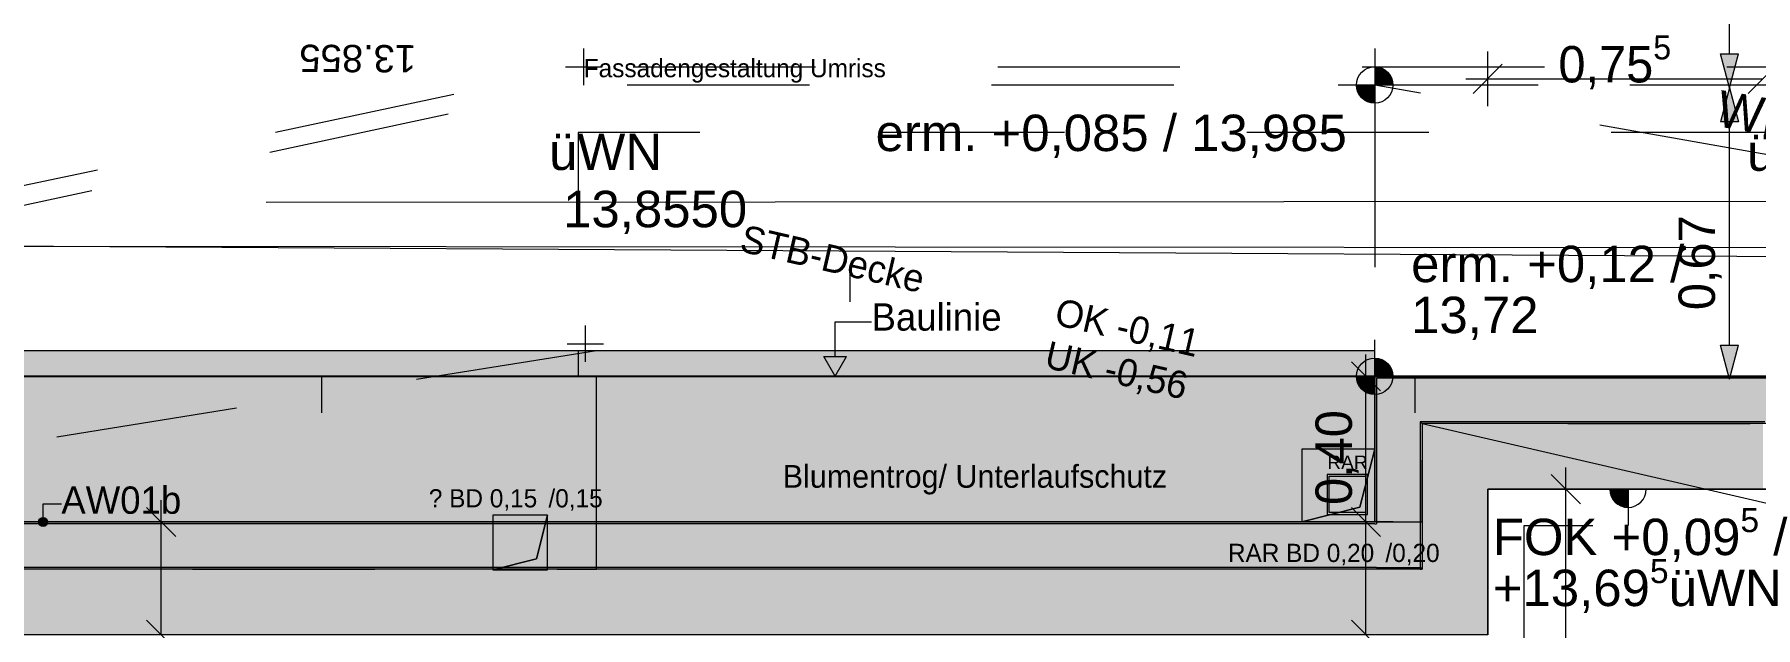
# Model space of a CAD drawing. Header units: metres. Extents: x -3.9 to 83, y -38 to 6.2.
# Drawn here: x 2.213 to 6.935, y -0.69 to 0.939 of the extents above; entities that cross this region are included whole.
import ezdxf

# ---------------------------------------------------------------- set-up
doc = ezdxf.new("R2010")
doc.units = ezdxf.units.M
doc.header["$MEASUREMENT"] = 0
for name, pattern in [('Achse', [0.004, 0.002, -0.001, 0, -0.001]), ('Fernmeldewesen VERM', [0.03, 0.02, -0.01]), ('Schnittlinie', [0.006, 0.003, -0.0015, 0, -0.0015]), ('STROM VERM', [0.013, 0.008, -0.005]), ('Untersicht', [0.001, 0.0005, -0.0005])]:
    doc.linetypes.add(name, pattern=pattern)
for name, color, linetype in [('0._EG PP_2_000 Achsraster', 7, 'Continuous'), ('0._EG PP_2_110 Wand Aussen', 7, 'Continuous'), ('0._EG PP_2_165 Fassadengestaltung Bänder', 7, 'Continuous'), ('0._EG PP_2_210 Decke', 7, 'Continuous'), ('0._EG PP_2_220 Bodenaufbau', 7, 'Continuous'), ('0._EG PP_2_240 Unterdämmung', 7, 'Continuous'), ('0._EG PP_2_270 Deckendurchbruchsymbol', 7, 'Continuous'), ('0._EG PP_2_611 Entwässerung', 7, 'Continuous'), ('0._EG PP_2_844 Umriss 2D', 7, 'Continuous'), ('0._EG PP_2_851 Marker Schnitt', 7, 'Continuous'), ('0._EG PP_2_870 Dokumentation allgemein', 7, 'Continuous'), ('0._EG PP_2_910 Allgemein Lageplan Höhen', 7, 'Continuous'), ('0._EG PP_2_915 Allgemein Beschriftung.x', 7, 'Continuous'), ('0._EG PP_2_945 Einreichplan Beschriftung', 7, 'Continuous'), ('0._EG PP_2_950 Polierplan Bemaßung', 7, 'Continuous'), ('0._EG PP_2_Fernmeldewesen_Fernmeldekabel.verm', 7, 'Continuous'), ('0._EG PP_2_Kataster Grenzen_Grundstücksgrenze.verm', 7, 'Continuous'), ('0._EG PP_2_Neubau_840 Baulinien', 7, 'Continuous'), ('0._EG PP_2_Neubau_844 Umriss 2D', 7, 'Continuous'), ('0._EG PP_2_Strom_Stromkabel.verm', 7, 'Continuous'), ('0._EG PP_2_ZUS_1_Punkte_Punkthöhe.verm', 7, 'Continuous')]:
    doc.layers.add(name, color=color, linetype=linetype)
doc.styles.add('ERSTELLTER_STIL_1', font='arial.ttf')
doc.styles.add('ERSTELLTER_STIL_2', font='')
doc.styles.add('ERSTELLTER_STIL_6', font='arial.ttf')
doc.styles.get('ERSTELLTER_STIL_2').set_extended_font_data('Eurostile')
doc.linetypes.add('Grenze Grundstück', pattern='A,0,[1,415_260415_PP_VA_1_3 0 EG1.Shx,S=0.00031746,R=0,X=0,Y=0],-0.04,0', length=0.04)

msp = doc.modelspace()

# ---------------------------------------------------------------- hatches: boundary and pattern name
at = {"layer": '0._EG PP_2_110 Wand Aussen', "linetype": 'Continuous', "lineweight": 13, "true_color": 0xff6400}
for points in [[(6.015, -0.005), (5.895, -0.005), (6.015, -0.125)], [(6.015, -0.125), (5.895, -0.005), (5.895, -0.125)], [(7, -0.005), (6.015, -0.005), (6.015, -0.125), (7, -0.125)], [(6.015, -0.405), (6.015, -0.125), (5.895, -0.125), (5.895, -0.405)], [(5.895, -0.405), (0.3115, -0.405), (0.3119, -0.525), (5.895, -0.525)], [(5.895, -0.405), (5.895, -0.525), (6.015, -0.525)], [(6.015, -0.405), (5.895, -0.405), (6.015, -0.525)]]:
    msp.add_hatch(color=30, dxfattribs=at).paths.add_polyline_path(points)
at = {"layer": '0._EG PP_2_110 Wand Aussen', "linetype": 'Continuous', "lineweight": 0, "true_color": 0x373737}
for points in [[(6.02, -0.125), (6.015, -0.125), (6.02, -0.13)], [(6.02, -0.13), (6.015, -0.125), (6.015, -0.13)], [(6.02, -0.525), (6.02, -0.13), (6.015, -0.13), (6.015, -0.525)], [(6.96, -0.125), (6.02, -0.125), (6.02, -0.13), (6.96, -0.13)], [(6.015, -0.525), (0.3119, -0.525), (0.3119, -0.53), (6.015, -0.53)], [(6.015, -0.525), (6.015, -0.53), (6.02, -0.53)], [(6.02, -0.525), (6.015, -0.525), (6.02, -0.53)]]:
    msp.add_hatch(color=250, dxfattribs=at).paths.add_polyline_path(points)
at = {"layer": '0._EG PP_2_110 Wand Aussen', "linetype": 'Continuous', "lineweight": 13, "true_color": 0x3f7f02}
for points in [[(6.2, -0.13), (6.02, -0.13), (6.2, -0.31)], [(6.2, -0.31), (6.02, -0.13), (6.02, -0.31)], [(6.2, -0.13), (6.2, -0.31), (6.955, -0.31), (6.955, -0.195), (6.955, -0.13)], [(6.2, -0.53), (6.2, -0.31), (6.02, -0.31), (6.02, -0.53)], [(6.02, -0.53), (0.3119, -0.53), (0.3126, -0.71), (6.02, -0.71)], [(6.02, -0.53), (6.02, -0.71), (6.2, -0.71)], [(6.2, -0.53), (6.02, -0.53), (6.2, -0.71)]]:
    msp.add_hatch(color=76, dxfattribs=at).paths.add_polyline_path(points)
at = {"layer": '0._EG PP_2_165 Fassadengestaltung Bänder', "linetype": 'Continuous', "lineweight": 13, "true_color": 0x949494}
msp.add_hatch(color=252, dxfattribs=at).paths.add_polyline_path([(-0.0003, 0.07), (0.0015, -0.4), (5.89, -0.4), (5.89, 0.07)])
at = {"layer": '0._EG PP_2_270 Deckendurchbruchsymbol', "linetype": 'Continuous', "lineweight": 0, "true_color": 0x000000}
for points in [[(5.69, -0.4), (5.89, -0.4), (5.89, -0.2), (5.8496, -0.3596)], [(3.4706, -0.5315), (3.6206, -0.5315), (3.6206, -0.3815), (3.5903, -0.5012)]]:
    msp.add_hatch(color=18, dxfattribs=at).paths.add_polyline_path(points)
at = {"layer": '0._EG PP_2_915 Allgemein Beschriftung.x', "linetype": 'Continuous', "lineweight": 0, "true_color": 0x101410}
msp.add_hatch(color=88, dxfattribs=at).paths.add_polyline_path([(5.89, 0.07), (-0.0003, 0.07), (0.0015, -0.4), (5.89, -0.4)])
at = {"layer": '0._EG PP_2_915 Allgemein Beschriftung.x', "linetype": 'Continuous', "lineweight": 0, "true_color": 0x000000}
msp.add_hatch(color=18, dxfattribs=at).paths.add_polyline_path([(2.2241, -0.4), (2.2251, -0.4048), (2.2278, -0.4088), (2.2318, -0.4115), (2.2366, -0.4125), (2.2414, -0.4115), (2.2455, -0.4088), (2.2482, -0.4048), (2.2491, -0.4), (2.2482, -0.3952), (2.2455, -0.3912), (2.2414, -0.3885), (2.2366, -0.3875), (2.2318, -0.3885), (2.2278, -0.3912), (2.2251, -0.3952)])
at = {"layer": '0._EG PP_2_950 Polierplan Bemaßung', "linetype": 'Continuous', "lineweight": 13, "true_color": 0x7e0000}
for points in [[(6.8636, 0.7926), (6.8886, 0.8859), (6.8386, 0.8859)], [(6.8636, 0.7926), (6.8386, 0.6993), (6.8886, 0.6993)], [(6.8636, -0.0074), (6.8886, 0.0859), (6.8386, 0.0859)]]:
    msp.add_hatch(color=16, dxfattribs=at).paths.add_polyline_path(points)
at = {"layer": '0._EG PP_2_950 Polierplan Bemaßung', "linetype": 'Continuous', "lineweight": 13}
for points in [[(5.89, 0.8), (5.94, 0.8), (5.9362, 0.8191), (5.9254, 0.8354), (5.9091, 0.8462), (5.89, 0.85)], [(5.89, 0.8), (5.84, 0.8), (5.8438, 0.7809), (5.8546, 0.7646), (5.8709, 0.7538), (5.89, 0.75)], [(5.89, 0), (5.94, 0), (5.9362, 0.0191), (5.9254, 0.0354), (5.9091, 0.0462), (5.89, 0.05)], [(5.89, 0), (5.84, 0), (5.8438, -0.0191), (5.8546, -0.0354), (5.8709, -0.0462), (5.89, -0.05)]]:
    msp.add_hatch(color=190, dxfattribs=at).paths.add_polyline_path(points)
at = {"layer": '0._EG PP_2_950 Polierplan Bemaßung', "linetype": 'Continuous', "lineweight": 0, "true_color": 0x000000}
msp.add_hatch(color=18, dxfattribs=at).paths.add_polyline_path([(6.5852, -0.31), (6.5352, -0.31), (6.539, -0.3291), (6.5498, -0.3454), (6.566, -0.3562), (6.5852, -0.36)])

# ---------------------------------------------------------------- linework, layer by layer
at = {"layer": '0._EG PP_2_000 Achsraster', "color": 5, "linetype": 'Achse', "lineweight": 0, "ltscale": 1000}
for p, q in [((3, 3), (3, -36)), ((6, 3), (6, -36)), ((-1.5, 0), (21, 0))]:
    msp.add_line(p, q, dxfattribs=at)
at = {"layer": '0._EG PP_2_110 Wand Aussen', "color": 7, "linetype": 'Continuous', "lineweight": 13, "ltscale": 1000}
for p, q in [((6.015, -0.005), (5.895, -0.005)), ((5.895, -0.005), (5.895, -0.125)), ((6.015, -0.005), (5.895, -0.005)), ((7, -0.005), (6.015, -0.005)), ((5.895, -0.125), (5.895, -0.405)), ((6.02, -0.125), (6.015, -0.125)), ((6.015, -0.125), (6.015, -0.13)), ((6.02, -0.125), (6.015, -0.125)), ((6.015, -0.13), (6.015, -0.525)), ((6.96, -0.125), (6.02, -0.125)), ((5.89, -0.405), (0.3115, -0.405)), ((5.89, -0.405), (5.895, -0.405)), ((5.89, -0.405), (5.895, -0.405)), ((5.895, -0.525), (0.3119, -0.525)), ((5.895, -0.525), (6.015, -0.525)), ((5.895, -0.525), (6.015, -0.525))]:
    msp.add_line(p, q, dxfattribs=at)
at = {"layer": '0._EG PP_2_110 Wand Aussen', "color": 7, "linetype": 'Continuous', "lineweight": 18, "ltscale": 1000}
for p, q in [((6.2, -0.13), (6.02, -0.13)), ((6.02, -0.13), (6.02, -0.31)), ((6.2, -0.13), (6.02, -0.13)), ((6.955, -0.13), (6.2, -0.13)), ((6.02, -0.31), (6.02, -0.53)), ((6.015, -0.53), (0.3119, -0.53)), ((6.015, -0.53), (6.02, -0.53)), ((6.015, -0.53), (6.02, -0.53))]:
    msp.add_line(p, q, dxfattribs=at)
at = {"layer": '0._EG PP_2_110 Wand Aussen', "color": 7, "linetype": 'Continuous', "lineweight": 13, "ltscale": 1000, "flags": 128}
for points in [[(5.89, 0), (5.895, 0)], [(5.89, 0), (5.89, -0.4)], [(7.005, 0), (5.895, 0)], [(5.89, -0.4), (0.3115, -0.4)]]:
    msp.add_lwpolyline(points, dxfattribs=at)
at = {"layer": '0._EG PP_2_110 Wand Aussen', "color": 7, "linetype": 'Continuous', "lineweight": 18, "ltscale": 1000, "flags": 128}
for points in [[(6.2, -0.71), (6.2, -0.31)], [(6.2, -0.31), (6.955, -0.31)]]:
    msp.add_lwpolyline(points, dxfattribs=at)
at = {"layer": '0._EG PP_2_165 Fassadengestaltung Bänder', "color": 7, "linetype": 'Untersicht', "lineweight": 13, "ltscale": 1000, "flags": 128}
msp.add_lwpolyline([(0, 0), (0, 0.0617), (3.72, 0.85), (5.89, 0.85), (13.09, 0.85), (15.21, 0.85), (18.985, 0.05), (18.985, 0), (18.935, 0), (18.935, 0.0074), (15.21, 0.8), (3.72, 0.8)], close=True, dxfattribs=at)
at = {"layer": '0._EG PP_2_165 Fassadengestaltung Bänder', "color": 8, "linetype": 'Continuous', "lineweight": 0, "ltscale": 1000, "flags": 128}
msp.add_lwpolyline([(-0.0003, 0.07), (0.0015, -0.4), (5.89, -0.4), (5.89, 0.07)], close=True, dxfattribs=at)
at = {"layer": '0._EG PP_2_210 Decke', "color": 8, "linetype": 'Untersicht', "lineweight": 13, "ltscale": 1000, "flags": 128}
for points in [[(15.89, 0.07), (15.89, 0.5633), (15.2005, 0.71), (13.04, 0.71), (13.04, -0.13), (12.96, -0.13), (12.96, 0.67), (3.705, 0.67), (3.705, 0.07), (0, 0.07)], [(3.705, 0.07), (3.705, 0)], [(3.755, -0.4), (3.755, 0), (0, 0), (0.0015, -0.4)]]:
    msp.add_lwpolyline(points, dxfattribs=at)
at = {"layer": '0._EG PP_2_210 Decke', "color": 7, "linetype": 'Continuous', "lineweight": 13, "ltscale": 1000, "true_color": 0xf4f4f4, "flags": 128}
msp.add_lwpolyline([(0.1437, -3.735), (5.425, -3.735), (5.425, -3.505), (8.725, -3.505), (8.725, -0.13), (6.02, -0.13), (6.02, -0.53), (0.1319, -0.53)], close=True, dxfattribs=at)
at = {"layer": '0._EG PP_2_220 Bodenaufbau', "color": 7, "linetype": 'Continuous', "lineweight": 13, "ltscale": 1000, "true_color": 0xf4f4f4, "flags": 128}
msp.add_lwpolyline([(0.3237, -3.735), (8.745, -3.735), (8.745, -0.31), (6.2, -0.31), (6.2, -0.71), (0.3126, -0.71)], close=True, dxfattribs=at)
at = {"layer": '0._EG PP_2_220 Bodenaufbau', "color": 8, "linetype": 'Continuous', "lineweight": 0, "ltscale": 1000, "flags": 128}
for points in [[(6.2, -0.71), (6.2, -0.31)], [(6.2, -0.31), (8.745, -0.31)]]:
    msp.add_lwpolyline(points, dxfattribs=at)
at = {"layer": '0._EG PP_2_240 Unterdämmung', "color": 30, "linetype": 'Untersicht', "lineweight": 13, "ltscale": 1000, "true_color": 0xff6400, "flags": 128}
for points in [[(5.89, 0.8), (5.89, -0.4), (6.02, -0.4), (6.02, -0.13), (11.09, -0.13)], [(11.09, 0.8), (5.89, 0.8)], [(6.955, -0.31), (6.2, -0.31), (6.2, -0.71), (0.3126, -0.71), (0.32, -2.7346)], [(0.32, -2.7346), (0.42, -2.7346), (0.413, -0.81), (6.3, -0.81), (6.3, -0.41), (6.955, -0.41)]]:
    msp.add_lwpolyline(points, dxfattribs=at)
for points in [[(3.755, 0.07), (-0.0003, 0.07), (0.0019, -0.53), (3.755, -0.53)], [(0.3126, -0.71), (0.3237, -3.735), (8.925, -3.735), (8.925, -3.865), (11.085, -3.865), (11.085, -6.045), (13.205, -6.045), (13.205, -3.11), (12.78, -3.11), (12.78, -0.31), (6.2, -0.31), (6.2, -0.71)]]:
    msp.add_lwpolyline(points, close=True, dxfattribs=at)
at = {"layer": '0._EG PP_2_270 Deckendurchbruchsymbol', "color": 7, "linetype": 'Continuous', "lineweight": 13, "ltscale": 1000, "flags": 128}
for points in [[(5.8496, -0.3596), (5.89, -0.2), (5.69, -0.2), (5.69, -0.4)], [(5.69, -0.4), (5.89, -0.4), (5.89, -0.2), (5.8496, -0.3596)], [(3.5903, -0.5012), (3.6206, -0.3815), (3.4706, -0.3815), (3.4706, -0.5315)], [(3.4706, -0.5315), (3.6206, -0.5315), (3.6206, -0.3815), (3.5903, -0.5012)]]:
    msp.add_lwpolyline(points, close=True, dxfattribs=at)
at = {"layer": '0._EG PP_2_611 Entwässerung', "color": 171, "linetype": 'Continuous', "lineweight": 13, "ltscale": 1000, "true_color": 0x6c6cff, "flags": 128}
for points in [[(5.76, -0.3794), (5.87, -0.3794), (5.87, -0.2694), (5.76, -0.2694)], [(5.765, -0.2744), (5.865, -0.2744), (5.865, -0.3744), (5.765, -0.3744)]]:
    msp.add_lwpolyline(points, close=True, dxfattribs=at)
at = {"layer": '0._EG PP_2_851 Marker Schnitt', "color": 7, "linetype": 'Schnittlinie', "lineweight": 13, "ltscale": 1000}
msp.add_line((4.45, 4.805), (4.45, -18.475), dxfattribs=at)
at = {"layer": '0._EG PP_2_910 Allgemein Lageplan Höhen', "color": 7, "linetype": 'Continuous', "lineweight": 13, "ltscale": 1000}
for p, q in [((3.72, 0.8), (3.72, 0.9)), ((3.67, 0.85), (3.77, 0.85)), ((3.7245, 0.0395), (3.7245, 0.1395)), ((3.6745, 0.0895), (3.7745, 0.0895))]:
    msp.add_line(p, q, dxfattribs=at)
at = {"layer": '0._EG PP_2_915 Allgemein Beschriftung.x', "color": 7, "linetype": 'Continuous', "lineweight": 13, "ltscale": 1000}
for p, q in [((2.2366, -0.3875), (2.2366, -0.35)), ((2.2366, -0.35), (2.2866, -0.35))]:
    msp.add_line(p, q, dxfattribs=at)
at = {"layer": '0._EG PP_2_915 Allgemein Beschriftung.x', "color": 76, "linetype": 'Continuous', "lineweight": 13, "ltscale": 1000, "true_color": 0x3f7f02, "flags": 128}
msp.add_lwpolyline([(5.89, 0.07), (-0.0003, 0.07), (0.0015, -0.4), (5.89, -0.4)], close=True, dxfattribs=at)
at = {"layer": '0._EG PP_2_915 Allgemein Beschriftung.x', "color": 7, "linetype": 'Continuous', "lineweight": 13, "ltscale": 1000}
msp.add_circle((2.2366, -0.4), 0.0125, dxfattribs=at)
at = {"layer": '0._EG PP_2_950 Polierplan Bemaßung', "color": 16, "linetype": 'Continuous', "lineweight": 13, "ltscale": 1000, "true_color": 0x7e0000}
for p, q in [((6.8636, 0.8859), (6.8636, 1.9793)), ((6.8386, 0.8859), (6.8886, 0.8859)), ((6.8636, 0.7926), (6.8386, 0.8859)), ((6.8636, 0.7926), (6.8886, 0.8859)), ((6.8636, 0.7926), (6.8386, 0.6993)), ((6.8636, 0.7926), (6.8886, 0.6993)), ((6.8886, 0.6993), (6.8386, 0.6993)), ((6.8636, 0.0859), (6.8636, 0.6993)), ((6.8386, 0.0859), (6.8886, 0.0859)), ((6.8636, -0.0074), (6.8386, 0.0859)), ((6.8636, -0.0074), (6.8886, 0.0859))]:
    msp.add_line(p, q, dxfattribs=at)
at = {"layer": '0._EG PP_2_950 Polierplan Bemaßung', "color": 190, "linetype": 'Continuous', "lineweight": 13, "ltscale": 1000}
for p, q in [((5.89, 0.9), (5.89, 0.7)), ((5.99, 0.8), (5.79, 0.8)), ((5.89, -0.1), (5.89, 0.1)), ((5.79, 0), (5.99, 0))]:
    msp.add_line(p, q, dxfattribs=at)
at = {"layer": '0._EG PP_2_950 Polierplan Bemaßung', "color": 76, "linetype": 'Continuous', "lineweight": 13, "ltscale": 1000, "true_color": 0x3f7f02}
for p, q in [((6.24, 0.8569), (6.16, 0.7769)), ((6.2, 0.7419), (6.2, 0.8919)), ((6.995, 0.8569), (6.915, 0.7769)), ((6.14, 0.8169), (6.2, 0.8169)), ((6.2, 0.8169), (6.955, 0.8169)), ((6.02, -0.13), (8.925, -0.8)), ((6.4543, -0.35), (6.3743, -0.27)), ((6.4143, -0.31), (6.4143, -0.25)), ((6.4893, -0.31), (6.3393, -0.31)), ((6.4143, -2.0225), (6.4143, -0.31))]:
    msp.add_line(p, q, dxfattribs=at)
at = {"layer": '0._EG PP_2_950 Polierplan Bemaßung', "color": 30, "linetype": 'Untersicht', "lineweight": 13, "ltscale": 1000, "true_color": 0xff6400}
for p, q in [((7.9846, 0.4271), (5.89, 0.8)), ((3.755, 0.07), (0.0019, -0.53))]:
    msp.add_line(p, q, dxfattribs=at)
at = {"layer": '0._EG PP_2_950 Polierplan Bemaßung', "color": 6, "linetype": 'Continuous', "lineweight": 13, "ltscale": 1000, "true_color": 0xfb02fe}
for p, q in [((5.8661, 0), (5.8661, 0.06)), ((5.9061, -0.04), (5.8261, 0.04)), ((5.9411, 0), (5.7911, 0)), ((5.8661, -0.4), (5.8661, 0)), ((2.6006, -0.44), (2.5206, -0.36)), ((2.5606, -0.4), (2.5606, -0.34)), ((5.8261, -0.36), (5.9061, -0.44)), ((2.6356, -0.4), (2.4856, -0.4)), ((2.5606, -0.71), (2.5606, -0.4)), ((5.9411, -0.4), (5.7911, -0.4)), ((5.8661, -0.71), (5.8661, -0.4)), ((2.5206, -0.67), (2.6006, -0.75)), ((5.8261, -0.67), (5.9061, -0.75))]:
    msp.add_line(p, q, dxfattribs=at)
at = {"layer": '0._EG PP_2_950 Polierplan Bemaßung', "color": 7, "linetype": 'Continuous', "lineweight": 13, "ltscale": 1000}
for p, q in [((6.6852, -0.31), (6.4852, -0.31)), ((6.5852, -0.31), (6.5852, -0.41))]:
    msp.add_line(p, q, dxfattribs=at)
at = {"layer": '0._EG PP_2_950 Polierplan Bemaßung', "color": 190, "linetype": 'Continuous', "lineweight": 13, "ltscale": 1000}
for centre in [(5.89, 0.8), (5.89, 0)]:
    msp.add_circle(centre, 0.05, dxfattribs=at)
at = {"layer": '0._EG PP_2_950 Polierplan Bemaßung', "color": 7, "linetype": 'Continuous', "lineweight": 13, "ltscale": 1000}
msp.add_arc((6.5852, -0.31), 0.05, 180, 0, dxfattribs=at)
at = {"layer": '0._EG PP_2_Fernmeldewesen_Fernmeldekabel.verm', "color": 3, "linetype": 'Fernmeldewesen VERM', "lineweight": 0, "ltscale": 1000}
for p, q in [((22.8486, 0.4898), (-0.2913, 0.4754)), ((13.8176, 0.2868), (-0.0132, 0.3703))]:
    msp.add_line(p, q, dxfattribs=at)
at = {"layer": '0._EG PP_2_Kataster Grenzen_Grundstücksgrenze.verm', "color": 96, "linetype": 'Continuous', "lineweight": 13, "ltscale": 1000, "true_color": 0x007e00}
msp.add_line((0.1, 0), (18.8876, -0.0005), dxfattribs=at)
at = {"layer": '0._EG PP_2_Neubau_840 Baulinien', "color": 1, "linetype": 'Continuous', "lineweight": 25, "ltscale": 1000, "true_color": 0xfb0106, "flags": 128}
msp.add_lwpolyline([(-3.9335, 0.0223), (0, 0), (18.985, 0), (22.8486, -0.0032)], dxfattribs=at)
at = {"layer": '0._EG PP_2_Neubau_840 Baulinien', "color": 76, "linetype": 'Grenze Grundstück', "lineweight": 13, "ltscale": 1000, "true_color": 0x3f7f02, "flags": 128}
msp.add_lwpolyline([(0, -0.0002), (18.985, -0.0012), (18.958, -11.4452), (18.9035, -19.5703), (18.8486, -31.3281), (0.0665, -34.0269), (0.0564, -12.2031)], close=True, dxfattribs=at)
at = {"layer": '0._EG PP_2_Neubau_844 Umriss 2D', "color": 1, "linetype": 'Continuous', "lineweight": 13, "ltscale": 1000, "true_color": 0xfb0106}
for p, q in [((4.4095, 0.0541), (4.4095, 0.15)), ((4.4095, 0.15), (4.5095, 0.15)), ((4.3782, 0.0541), (4.4407, 0.0541)), ((4.4095, 0), (4.3782, 0.0541)), ((4.4095, 0), (4.4407, 0.0541))]:
    msp.add_line(p, q, dxfattribs=at)
at = {"layer": '0._EG PP_2_Strom_Stromkabel.verm', "color": 1, "linetype": 'STROM VERM', "lineweight": 0, "ltscale": 1000}
msp.add_line((9.188, 0.3517), (-1.8987, 0.3599), dxfattribs=at)

# ---------------------------------------------------------------- texts
at = {"layer": '0._EG PP_2_270 Deckendurchbruchsymbol', "color": 1, "linetype": 'Continuous', "lineweight": 0, "char_height": 0.05, "attachment_point": 8, "style": 'ERSTELLTER_STIL_2'}
for s, insert in [('\\A1;{\\pqc;\\pt0;\\fEurostile|b0|i0|c0|p0;\\W1.000000;? BD 0,15\\fEurostile|b0|i0|c0|p0;\\W1.000000;\\A1{\\H.66x;\\S^  ;}\\fEurostile|b0|i0|c0|p0;\\W1.000000; /0,15\\fEurostile|b0|i0|c0|p0;\\W1.000000;\\A1{\\H.66x;\\S^  ;}\\fEurostile|b0|i0|c0|p0;\\W1.000000;\\fEurostile|b0|i0|c0|p0;\\W1.000000;\\A1{\\H.66x;\\S^  ;}}', (3.5456, -0.3746)), ('\\A1;{\\pqc;\\pt0;\\fEurostile|b0|i0|c0|p0;\\W1.000000;RAR BD 0,20\\fEurostile|b0|i0|c0|p0;\\W1.000000;\\A1{\\H.66x;\\S^  ;}\\fEurostile|b0|i0|c0|p0;\\W1.000000; /0,20\\fEurostile|b0|i0|c0|p0;\\W1.000000;\\A1{\\H.66x;\\S^  ;}\\fEurostile|b0|i0|c0|p0;\\W1.000000;\\fEurostile|b0|i0|c0|p0;\\W1.000000;\\A1{\\H.66x;\\S^  ;}}', (5.79, -0.5246))]:
    msp.add_mtext(s, dxfattribs=dict(at, insert=insert))
at = {"layer": '0._EG PP_2_611 Entwässerung', "color": 171, "linetype": 'Continuous', "lineweight": 13, "true_color": 0x6c6cff, "insert": (5.76, -0.255), "char_height": 0.0375, "attachment_point": 7, "style": 'ERSTELLTER_STIL_6'}
msp.add_mtext('\\A1;{\\pql;\\fHelvetica|b0|i0|c0|p0;\\W1.000000;RAR}', dxfattribs=at)
at = {"layer": '0._EG PP_2_844 Umriss 2D', "color": 1, "linetype": 'Continuous', "lineweight": 13, "true_color": 0xfb0106, "insert": (4.5095, 0.1625), "char_height": 0.075, "attachment_point": 4, "style": 'ERSTELLTER_STIL_2'}
msp.add_mtext('\\A1;{\\pql;\\fEurostile|b0|i0|c0|p0;\\W1.000000;Baulinie}', dxfattribs=at)
at = {"layer": '0._EG PP_2_870 Dokumentation allgemein', "color": 7, "linetype": 'Continuous', "lineweight": 13, "insert": (4.2659, -0.3249), "char_height": 0.0625, "attachment_point": 7, "style": 'ERSTELLTER_STIL_2'}
msp.add_mtext('\\A1;{\\pql;\\fEurostile|b0|i0|c0|p0;\\W1.000000;Blumentrog/ Unterlaufschutz}', dxfattribs=at)
at = {"layer": '0._EG PP_2_910 Allgemein Lageplan Höhen', "color": 7, "linetype": 'Continuous', "lineweight": 13, "char_height": 0.1, "attachment_point": 1, "style": 'ERSTELLTER_STIL_1'}
for s, insert in [('\\A1;{\\pql;\\fArial|b0|i0|c0|p0;\\W1.000000;üWN}', (3.6245, 0.6667)), ('\\A1;{\\pql;\\fArial|b0|i0|c0|p0;\\W1.000000;üWN}', (6.9113, 0.6645)), ('\\A1;{\\pql;\\fArial|b0|i0|c0|p0;\\W1.000000; 13,8550}', (3.6245, 0.5095))]:
    msp.add_mtext(s, dxfattribs=dict(at, insert=insert))
at = {"layer": '0._EG PP_2_915 Allgemein Beschriftung.x', "color": 7, "linetype": 'Continuous', "lineweight": 13, "insert": (2.2866, -0.3406), "char_height": 0.075, "attachment_point": 4, "style": 'ERSTELLTER_STIL_2'}
msp.add_mtext('\\A1;{\\pql;\\fEurostile|b0|i0|c0|p0;\\W1.000000;AW01b}', dxfattribs=at)
at = {"layer": '0._EG PP_2_945 Einreichplan Beschriftung', "color": 7, "linetype": 'Continuous', "lineweight": 13, "insert": (3.72, 0.8063), "char_height": 0.05, "attachment_point": 7, "style": 'ERSTELLTER_STIL_2'}
msp.add_mtext('\\A1;{\\pql;\\fEurostile|b0|i0|c0|p0;\\W1.000000;Fassadengestaltung Umriss}', dxfattribs=at)
at = {"layer": '0._EG PP_2_950 Polierplan Bemaßung', "color": 76, "linetype": 'Continuous', "lineweight": 13, "true_color": 0x3f7f02, "insert": (6.394, 0.7779), "char_height": 0.1, "attachment_point": 7, "style": 'ERSTELLTER_STIL_2'}
msp.add_mtext('\\A1;{\\pql;\\fEurostile|b0|i0|c0|p0;\\W1.000000;0,75\\fEurostile|b0|i0|c0|p0;\\W1.000000;\\A1{\\H.66x;\\S5^  ;}}', dxfattribs=at)
at = {"layer": '0._EG PP_2_950 Polierplan Bemaßung', "color": 30, "linetype": 'Continuous', "lineweight": 13, "true_color": 0xff6400, "insert": (6.8123, 0.6263), "char_height": 0.1, "attachment_point": 4, "rotation": 349.9045, "style": 'ERSTELLTER_STIL_2'}
msp.add_mtext('\\A1;{\\pql;\\fEurostile|b0|i0|c0|p0;\\W1.000000;\\fEurostile|b0|i0|c0|p0;\\W1.000000;\\fEurostile|b0|i0|c0|p0;\\W1.000000;WD\\fEurostile|b0|i0|c0|p0;\\W1.000000;\\A1{\\H.66x;\\S^  ;}\\fEurostile|b0|i0|c0|p0;\\W1.000000;\\fEurostile|b0|i0|c0|p0;\\W1.000000;\\P\\pql;\\fEurostile|b0|i0|c0|p0;\\W1.000000;\\fEurostile|b0|i0|c0|p0;\\W1.000000;\\fEurostile|b0|i0|c0|p0;\\W1.000000;\\fEurostile|b0|i0|c0|p0;\\W1.000000;\\A1{\\H.66x;\\S^  ;}\\fEurostile|b0|i0|c0|p0;\\W1.000000;\\fEurostile|b0|i0|c0|p0;\\W1.000000;}', dxfattribs=at)
at = {"layer": '0._EG PP_2_950 Polierplan Bemaßung', "color": 190, "linetype": 'Continuous', "lineweight": 13, "char_height": 0.1, "attachment_point": 7, "style": 'ERSTELLTER_STIL_1'}
for s, insert, width in [('\\A1;{\\pql;\\fArial|b0|i0|c0|p0;\\W1.000000;erm. +0,085 / 13,985}', (4.5206, 0.6), 1.26945), ('\\A1;{\\pql;\\fArial|b0|i0|c0|p0;\\W1.000000;erm. +0,12 /}', (5.99, 0.24), 0.735603), ('\\A1;{\\pql;\\fArial|b0|i0|c0|p0;\\W1.000000;13,72}', (5.99, 0.1), 0.343192)]:
    msp.add_mtext(s, dxfattribs=dict(at, insert=insert, width=width))
at = {"layer": '0._EG PP_2_950 Polierplan Bemaßung', "color": 14, "linetype": 'Continuous', "lineweight": 13, "true_color": 0xa80000, "insert": (6.8422, 0.1818), "char_height": 0.1, "width": 0.306373, "attachment_point": 7, "rotation": 90, "style": 'ERSTELLTER_STIL_2'}
msp.add_mtext('\\A1;{\\pql;\\fEurostile|b0|i0|c0|p0;\\W1.000000;0,67}', dxfattribs=at)
at = {"layer": '0._EG PP_2_950 Polierplan Bemaßung', "color": 76, "linetype": 'Continuous', "lineweight": 13, "true_color": 0x3f7f02, "insert": (4.134, 0.2982), "char_height": 0.075, "attachment_point": 4, "rotation": 347.0126, "style": 'ERSTELLTER_STIL_2'}
msp.add_mtext('\\A1;{\\pql;\\fEurostile|b0|i0|c0|p0;\\W1.000000;\\fEurostile|b0|i0|c0|p0;\\W1.000000;\\fEurostile|b0|i0|c0|p0;\\W1.000000;STB-Decke\\fEurostile|b0|i0|c0|p0;\\W1.000000;\\A1{\\H.66x;\\S^  ;}\\fEurostile|b0|i0|c0|p0;\\W1.000000;\\fEurostile|b0|i0|c0|p0;\\W1.000000;\\P\\pql;\\fEurostile|b0|i0|c0|p0;\\W1.000000;\\fEurostile|b0|i0|c0|p0;\\W1.000000;\\fEurostile|b0|i0|c0|p0;\\W1.000000;\\fEurostile|b0|i0|c0|p0;\\W1.000000;\\A1{\\H.66x;\\S^  ;}\\fEurostile|b0|i0|c0|p0;\\W1.000000;\\fEurostile|b0|i0|c0|p0;\\W1.000000;}', dxfattribs=at)
at = {"layer": '0._EG PP_2_950 Polierplan Bemaßung', "color": 76, "linetype": 'Continuous', "lineweight": 13, "true_color": 0x3f7f02, "insert": (5.0001, 0.1096), "char_height": 0.075, "attachment_point": 4, "rotation": 347.0126, "line_spacing_factor": 0.968161, "style": 'ERSTELLTER_STIL_2'}
msp.add_mtext('\\A1;{\\pql;\\fEurostile|b0|i0|c0|p0;\\W1.000000;OK \\fEurostile|b0|i0|c0|p0;\\W1.000000;\\fEurostile|b0|i0|c0|p0;\\W1.000000;-0,11\\fEurostile|b0|i0|c0|p0;\\W1.000000;\\A1{\\H.66x;\\S^  ;}\\fEurostile|b0|i0|c0|p0;\\W1.000000;\\fEurostile|b0|i0|c0|p0;\\W1.000000;\\P\\pql;\\fEurostile|b0|i0|c0|p0;\\W1.000000;UK \\fEurostile|b0|i0|c0|p0;\\W1.000000;\\fEurostile|b0|i0|c0|p0;\\W1.000000;-0,56\\fEurostile|b0|i0|c0|p0;\\W1.000000;\\A1{\\H.66x;\\S^  ;}\\fEurostile|b0|i0|c0|p0;\\W1.000000;\\fEurostile|b0|i0|c0|p0;\\W1.000000;}', dxfattribs=at)
at = {"layer": '0._EG PP_2_950 Polierplan Bemaßung', "color": 6, "linetype": 'Continuous', "lineweight": 13, "true_color": 0xfb02fe, "insert": (5.8461, -0.3532), "char_height": 0.1, "width": 0.306373, "attachment_point": 7, "rotation": 90, "style": 'ERSTELLTER_STIL_2'}
msp.add_mtext('\\A1;{\\pql;\\fEurostile|b0|i0|c0|p0;\\W1.000000;0,40}', dxfattribs=at)
at = {"layer": '0._EG PP_2_950 Polierplan Bemaßung', "color": 7, "linetype": 'Continuous', "lineweight": 13, "char_height": 0.1, "attachment_point": 7, "style": 'ERSTELLTER_STIL_1'}
for s, insert in [('\\A1;{\\pql;\\fArial|b0|i0|c0|p0;\\W1.000000;FOK +0,09\\fArial|b0|i0|c0|p0;\\W1.000000;\\A1{\\H.66x;\\S5^  ;}\\fArial|b0|i0|c0|p0;\\W1.000000; /}', (6.214, -0.5203)), ('\\A1;{\\pql;\\fArial|b0|i0|c0|p0;\\W1.000000;+13,69\\fArial|b0|i0|c0|p0;\\W1.000000;\\A1{\\H.66x;\\S5^  ;}\\fArial|b0|i0|c0|p0;\\W1.000000;üWN}', (6.214, -0.6603))]:
    msp.add_mtext(s, dxfattribs=dict(at, insert=insert))
at = {"layer": '0._EG PP_2_ZUS_1_Punkte_Punkthöhe.verm', "color": 6, "linetype": 'Continuous', "lineweight": 0, "insert": (3.2601, 0.9105), "char_height": 0.075, "attachment_point": 7, "rotation": 179.7403, "style": 'ERSTELLTER_STIL_6'}
msp.add_mtext('\\A1;{\\pql;\\fHelvetica|b0|i0|c0|p0;\\W1.000000;13.855}', dxfattribs=at)

doc.saveas('drawing.dxf')
